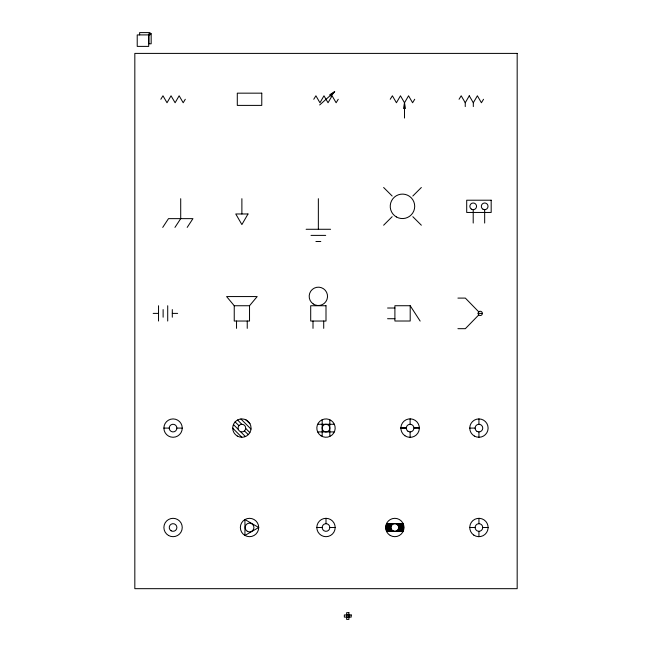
<?xml version="1.0" encoding="UTF-8"?>
<svg xmlns="http://www.w3.org/2000/svg" width="652" height="652" viewBox="0 0 652 652"><rect width="100%" height="100%" fill="white"/><g stroke="black" fill="none" stroke-linecap="round" stroke-linejoin="round"><path stroke-width="0.98" d="M404.509 102.755L408.551 95.795L412.594 102.755L414.705 99.275M465.243 106.586L465.243 102.755L469.285 95.795M473.311 106.586L473.311 102.755L477.378 95.795L481.421 102.755L483.523 99.275M185.298 99.275L183.188 102.755L179.145 95.795L175.103 102.755L171.044 95.795L167.018 102.755L162.976 95.795L160.824 99.275M338.233 99.275L336.13 102.755L332.08 95.795L328.037 102.755L323.979 95.795L319.953 102.755L315.91 95.795L313.767 99.275M390.23 99.275L392.382 95.795L396.424 102.755L400.467 95.795L404.493 102.755L405.446 108.493L403.531 108.493L404.493 102.755L404.493 118.053M459.057 99.275L461.2 95.795L465.243 102.755M162.723 227.401L168.477 218.64L192.943 218.64L187.189 227.401M174.956 227.401L180.71 218.64L180.71 198.689M334.663 91.663L330.996 96.178L329.733 94.744L334.663 91.663L319.667 104.964M249.529 305.739L257.181 296.562L226.594 296.562L234.239 305.739L234.239 321.037L249.529 321.037L249.529 305.739L234.239 305.739M478.755 314.924L465.349 328.681L457.916 328.681M383.629 225.209L392.154 216.692M412.822 196.016L421.347 187.491M419.35 427.867L413.938 427.997L419.358 427.932M306.122 229.276L330.588 229.276M311.012 235.388L325.69 235.388M315.902 241.509L320.8 241.509M457.916 298.094L465.349 298.094L478.755 311.86M410.198 305.723L394.9 305.723L394.9 321.012L410.198 321.012L410.198 305.723L420.149 321.077M387.573 308.013L394.9 308.013M153.179 313.392L158.534 313.392M172.299 313.392L177.654 313.392M478.103 313.392L482.39 313.392A2.143 2.143 0 0 0 479.179 311.534A2.143 2.143 0 0 0 479.179 315.242A2.143 2.143 0 0 0 482.39 313.392M387.573 318.722L394.9 318.722M317.654 424.273L334.346 424.273M400.874 427.932L406.294 427.932L400.882 427.867M163.888 428.095L169.243 428.095M176.888 428.095A3.822 3.822 0 0 0 171.15 424.778A3.822 3.822 0 0 0 171.15 431.404A3.822 3.822 0 0 0 176.888 428.095L182.242 428.095A9.177 9.177 0 0 0 168.477 420.149A9.177 9.177 0 0 0 168.477 436.041A9.177 9.177 0 0 0 182.242 428.095M400.874 428.095L406.294 428.095M469.758 428.095L475.112 428.095M317.654 431.917L334.346 431.917M386.481 523.678L403.164 523.678M316.823 527.501L322.178 527.501M329.822 527.501A3.822 3.822 0 0 0 324.085 524.192A3.822 3.822 0 0 0 324.085 530.809A3.822 3.822 0 0 0 329.822 527.501L335.177 527.501A9.177 9.177 0 0 1 321.412 535.447A9.177 9.177 0 0 1 321.412 519.554A9.177 9.177 0 0 1 335.177 527.501M469.758 527.501L475.112 527.501M482.757 527.501A3.822 3.822 0 0 0 477.028 524.192A3.822 3.822 0 0 0 477.028 530.809A3.822 3.822 0 0 0 482.757 527.501L488.112 527.501M386.481 531.323L403.164 531.323M346.644 614.812L348.893 614.812M346.644 617.248L348.893 617.248M245.861 419.823L249.96 423.735M235.087 421.925L238.95 425.642M244.451 430.923L248.322 434.631M383.629 187.491L392.154 196.016M412.822 216.692L421.347 225.209M240.89 418.967L251.004 429.089M233.416 424.558L238.314 429.464M240.515 431.665L245.413 436.563M232.707 428.16L241.819 437.272M237.597 419.978L241.737 424.273M245.698 428.364A3.822 3.822 0 0 1 239.74 431.257A3.822 3.822 0 0 1 240.213 424.656A3.822 3.822 0 0 1 245.698 428.364L249.838 432.675M469.269 95.795L473.311 102.755M484.672 209.675L484.672 223.057M478.935 418.918L478.935 424.273M478.935 431.917L478.935 437.272M478.935 518.324L478.935 523.678M478.935 531.323L478.935 536.678M473.205 209.675L473.205 223.057M410.116 418.853L410.116 424.273M410.116 431.917L410.116 437.329M348.934 614.95L348.934 617.11M329.822 419.749L329.822 436.432M326 518.324L326 523.678M323.71 321.037L323.71 328.363M322.178 419.749L322.178 436.432M318.355 198.689L318.355 229.276M313.001 321.037L313.001 328.363M247.238 321.037L247.238 328.363M241.884 198.689L241.884 213.978M236.529 321.037L236.529 328.363M172.299 309.57L172.299 317.214M167.711 305.739L167.711 321.037M163.122 309.57L163.122 317.214M158.534 305.739L158.534 321.037M148.697 34.923L148.697 46.39L137.222 46.39L137.222 34.923L150.025 34.89L150.025 32.6L139.626 32.6L139.626 34.89M402.773 523.678A8.818 8.818 0 0 1 402.773 531.323M386.872 531.323A8.818 8.818 0 0 1 386.872 523.678M387.769 531.323A8.02 8.02 0 0 1 387.769 523.678M388.592 531.323A7.311 7.311 0 0 1 388.592 523.678M400.083 523.678A6.504 6.504 0 0 1 400.083 531.323M389.57 531.331A6.504 6.504 0 0 1 389.57 523.67M399.032 523.678A5.689 5.689 0 0 1 399.032 531.323M390.564 531.282A5.689 5.689 0 0 1 390.564 523.727M397.964 523.678A4.955 4.955 0 0 1 397.964 531.323M391.665 531.315A4.955 4.955 0 0 1 391.665 523.686M393.017 531.323A4.23 4.23 0 0 1 393.017 523.678M401.958 523.678A8.101 8.101 0 0 1 401.958 531.323M400.98 523.678A7.245 7.245 0 0 1 400.98 531.323M396.408 523.678A4.14 4.14 0 0 1 396.408 531.323M402.317 523.678A8.411 8.411 0 0 1 402.317 531.323M387.329 531.323A8.411 8.411 0 0 1 387.329 523.678M401.445 523.678A7.645 7.645 0 0 1 401.445 531.323M388.201 531.323A7.645 7.645 0 0 1 388.201 523.678M400.548 523.678A6.879 6.879 0 0 1 400.548 531.323M389.097 531.323A6.879 6.879 0 0 1 389.097 523.678M399.594 523.678A6.121 6.121 0 0 1 399.594 531.323M390.043 531.323A6.121 6.121 0 0 1 390.043 523.678M398.568 523.678A5.355 5.355 0 0 1 398.568 531.323M391.078 531.323A5.355 5.355 0 0 1 391.078 523.678M397.361 523.678A4.588 4.588 0 0 1 397.361 531.323M392.284 531.323A4.588 4.588 0 0 1 392.284 523.678M248.004 213.978L241.884 224.573L235.763 213.978L248.004 213.978M258.705 527.501L244.94 535.447L244.94 519.554L258.705 527.501A9.177 9.177 0 0 1 244.94 535.447A9.177 9.177 0 0 1 244.94 519.554A9.177 9.177 0 0 1 258.705 527.501M151.166 33.749L148.876 33.749L148.876 43.79L151.166 43.79L151.166 33.749M517.175 53.399L134.825 53.399L134.825 588.674L517.175 588.674L517.175 53.399M261.77 93.163L237.295 93.163L237.295 105.396L261.77 105.396L261.77 93.163M491.176 200.213L466.702 200.213L466.702 212.454L491.176 212.454L491.176 200.213M326 305.739L310.702 305.739L310.702 321.037L326 321.037L326 305.739M348.893 612.66L346.644 612.66L346.644 619.4L348.893 619.4L348.893 612.66M351.192 614.95L344.346 614.95L344.346 617.11L351.192 617.11L351.192 614.95M390.23 535.447A9.177 9.177 0 0 0 403.995 527.501A9.177 9.177 0 0 0 390.23 519.554A9.177 9.177 0 0 0 390.23 535.447M392.911 530.809A3.822 3.822 0 0 0 398.649 527.501A3.822 3.822 0 0 0 392.911 524.192A3.822 3.822 0 0 0 392.911 530.809M473.792 535.105A9.177 9.177 0 0 0 488.087 528.153A9.177 9.177 0 0 0 474.925 519.245A9.177 9.177 0 0 0 473.792 535.105M247.336 531.307A4.393 4.393 0 0 0 253.921 527.501A4.393 4.393 0 0 0 247.336 523.703A4.393 4.393 0 0 0 247.336 531.307M171.15 530.809A3.822 3.822 0 0 0 176.888 527.501A3.822 3.822 0 0 0 171.15 524.192A3.822 3.822 0 0 0 171.15 530.809M168.477 535.447A9.177 9.177 0 0 0 182.242 527.501A9.177 9.177 0 0 0 168.477 519.554A9.177 9.177 0 0 0 168.477 535.447M477.028 431.404A3.822 3.822 0 0 0 482.757 428.095A3.822 3.822 0 0 0 477.028 424.778A3.822 3.822 0 0 0 477.028 431.404M474.346 436.041A9.177 9.177 0 0 0 488.112 428.095A9.177 9.177 0 0 0 474.346 420.149A9.177 9.177 0 0 0 474.346 436.041M404.933 435.748A9.242 9.242 0 0 0 419.334 428.755A9.242 9.242 0 0 0 406.082 419.782A9.242 9.242 0 0 0 404.933 435.748M407.973 431.257A3.822 3.822 0 0 0 413.93 428.364A3.822 3.822 0 0 0 408.445 424.656A3.822 3.822 0 0 0 407.973 431.257M324.085 431.404A3.822 3.822 0 0 0 329.822 428.095A3.822 3.822 0 0 0 324.085 424.778A3.822 3.822 0 0 0 324.085 431.404M320.857 435.691A9.177 9.177 0 0 0 335.152 428.747A9.177 9.177 0 0 0 321.99 419.839A9.177 9.177 0 0 0 320.857 435.691M237.295 436.041A9.177 9.177 0 0 0 251.061 428.095A9.177 9.177 0 0 0 237.295 420.149A9.177 9.177 0 0 0 237.295 436.041M313.213 303.946A9.177 9.177 0 0 0 327.508 297.002A9.177 9.177 0 0 0 314.345 288.094A9.177 9.177 0 0 0 313.213 303.946M471.331 209.105A3.341 3.341 0 0 0 476.539 206.57A3.341 3.341 0 0 0 471.738 203.326A3.341 3.341 0 0 0 471.331 209.105M483.002 209.227A3.341 3.341 0 0 0 488.022 206.334A3.341 3.341 0 0 0 483.002 203.432A3.341 3.341 0 0 0 483.002 209.227M396.351 216.929A12.233 12.233 0 0 0 414.705 206.334A12.233 12.233 0 0 0 396.351 195.739A12.233 12.233 0 0 0 396.351 216.929"/></g></svg>
